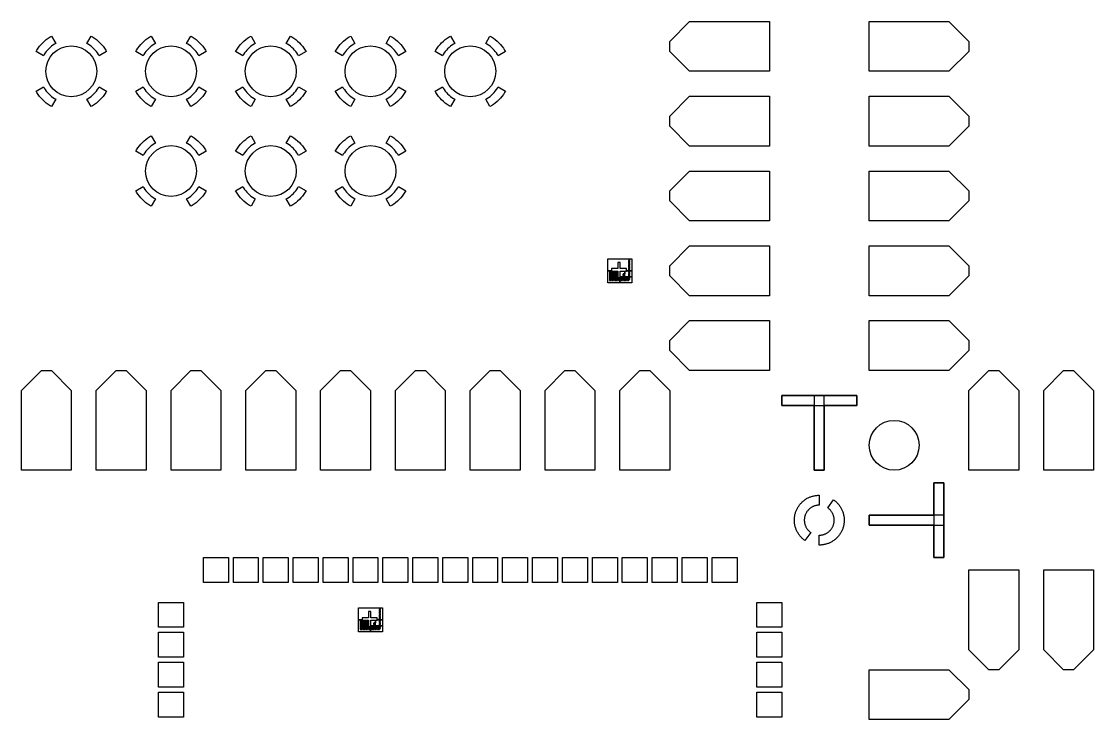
# Model space of a CAD drawing. Extents: x -17000 to 83000, y -61000 to 39000.
# Drawn here: x 6000 to 27500, y -37000 to -23000 of the extents above; entities that cross this region are included whole.
import ezdxf

# ---------------------------------------------------------------- set-up
doc = ezdxf.new("R2010")
doc.units = 0
doc.layers.add('Central Electrodes', color=2, linetype='CONTINUOUS')

# ---------------------------------------------------------------- blocks, each defined once
blk = doc.blocks.new('Half_moon_alignment1')
at = {"layer": 'Central Electrodes'}
for points in [[(-286.79, -409.58), (-299.5, -400.5), (-311.75, -391), (-324, -381), (-335.75, -370.75), (-347, -360), (-358, -349), (-368.75, -337.5), (-379.25, -326), (-389.25, -314), (-398.75, -301.5), (-408, -289), (-417, -276), (-425.25, -263), (-433.25, -249.5), (-441, -236), (-448, -222), (-454.75, -208), (-461, -193.5), (-466.75, -179), (-472.25, -164.5), (-477.25, -149.5), (-481.5, -134.5), (-485.5, -119.5), (-489, -104.25), (-492, -89), (-494.5, -73.5), (-496.75, -58), (-498.25, -42.5), (-499.25, -27), (-500, -11.25), (-500, 4.25), (-499.75, 20), (-498.75, 35.5), (-497.5, 51), (-495.5, 66.5), (-493.25, 82), (-490.5, 97.5), (-487.25, 112.75), (-483.5, 127.75), (-479.25, 143), (-474.5, 157.75), (-469.25, 172.5), (-463.75, 187), (-457.75, 201.5), (-451, 215.75), (-444.25, 229.75), (-436.75, 243.5), (-429, 257), (-420.75, 270.25), (-412, 283.25), (-403, 296), (-393.5, 308.5), (-383.75, 320.5), (-373.5, 332.5), (-363, 344), (-352, 355), (-340.75, 366), (-329.25, 376.5), (-317.25, 386.5), (-305, 396.25), (-292.5, 405.5), (-279.75, 414.5), (-266.5, 423), (-253.25, 431.25), (-239.75, 438.75), (-225.75, 446), (-211.75, 453), (-197.5, 459.25), (-183, 465.25), (-168.5, 470.75), (-153.75, 475.75), (-138.75, 480.5), (-123.75, 484.5), (-108.5, 488), (-93.25, 491.25), (-77.75, 494), (-62.25, 496.25), (-46.75, 497.75), (-31.25, 499), (-15.5, 499.75), (0, 500), (0, 300), (-12, 299.75), (-24, 299), (-36, 297.75), (-48, 296.25), (-59.75, 294), (-71.5, 291.25), (-83.25, 288.25), (-94.75, 284.75), (-106.25, 280.75), (-117.25, 276.25), (-128.25, 271.25), (-139, 265.75), (-149.75, 260), (-160, 253.75), (-170, 247.25), (-179.75, 240.25), (-189.25, 232.75), (-198.5, 225), (-207.5, 216.75), (-216, 208.25), (-224.25, 199.5), (-232, 190.25), (-239.5, 180.75), (-246.5, 171), (-253.25, 161), (-259.5, 150.75), (-265.25, 140.25), (-270.75, 129.5), (-275.75, 118.5), (-280.25, 107.25), (-284.25, 96), (-288, 84.5), (-291, 72.75), (-293.75, 61), (-296, 49.25), (-297.75, 37.25), (-299, 25.25), (-299.75, 13.25), (-300, 1.25), (-299.75, -10.75), (-299.25, -22.75), (-298, -34.75), (-296.25, -46.75), (-294.25, -58.75), (-291.75, -70.5), (-288.5, -82), (-285, -93.5), (-281, -105), (-276.75, -116.25), (-271.75, -127.25), (-266.5, -138), (-260.75, -148.5), (-254.5, -159), (-248, -169), (-241, -178.75), (-233.5, -188.25), (-225.75, -197.5), (-217.75, -206.5), (-209.25, -215), (-200.5, -223.25), (-191.25, -231.25), (-181.75, -238.75), (-172.07, -245.75)], [(0, -500), (0, -300), (12, -299.75), (24, -299), (36, -297.75), (48, -296.25), (59.75, -294), (71.5, -291.25), (83.25, -288.25), (94.75, -284.75), (106.25, -280.75), (117.25, -276.25), (128.25, -271.25), (139, -265.75), (149.75, -260), (160, -253.75), (170, -247.25), (179.75, -240.25), (189.25, -232.75), (198.5, -225), (207.5, -216.75), (216, -208.25), (224.25, -199.5), (232, -190.25), (239.5, -180.75), (246.5, -171), (253.25, -161), (259.5, -150.75), (265.25, -140.25), (270.75, -129.5), (275.75, -118.5), (280.25, -107.25), (284.25, -96), (288, -84.5), (291, -72.75), (293.75, -61), (296, -49.25), (297.75, -37.25), (299, -25.25), (299.75, -13.25), (300, -1.25), (299.75, 10.75), (299.25, 22.75), (298, 34.75), (296.25, 46.75), (294.25, 58.75), (291.75, 70.5), (288.5, 82), (285, 93.5), (281, 105), (276.75, 116.25), (271.75, 127.25), (266.5, 138), (260.75, 148.5), (254.5, 159), (248, 169), (241, 178.75), (233.5, 188.25), (225.75, 197.5), (217.75, 206.5), (209.25, 215), (200.5, 223.25), (191.25, 231.25), (181.75, 238.75), (172.07, 245.75), (286.79, 409.58), (299.5, 400.5), (311.75, 391), (324, 381), (335.75, 370.75), (347, 360), (358, 349), (368.75, 337.5), (379.25, 326), (389.25, 314), (398.75, 301.5), (408, 289), (417, 276), (425.25, 263), (433.25, 249.5), (441, 236), (448, 222), (454.75, 208), (461, 193.5), (466.75, 179), (472.25, 164.5), (477.25, 149.5), (481.5, 134.5), (485.5, 119.5), (489, 104.25), (492, 89), (494.5, 73.5), (496.75, 58), (498.25, 42.5), (499.25, 27), (500, 11.25), (500, -4.25), (499.75, -20), (498.75, -35.5), (497.5, -51), (495.5, -66.5), (493.25, -82), (490.5, -97.5), (487.25, -112.75), (483.5, -127.75), (479.25, -143), (474.5, -157.75), (469.25, -172.5), (463.75, -187), (457.75, -201.5), (451, -215.75), (444.25, -229.75), (436.75, -243.5), (429, -257), (420.75, -270.25), (412, -283.25), (403, -296), (393.5, -308.5), (383.75, -320.5), (373.5, -332.5), (363, -344), (352, -355), (340.75, -366), (329.25, -376.5), (317.25, -386.5), (305, -396.25), (292.5, -405.5), (279.75, -414.5), (266.5, -423), (253.25, -431.25), (239.75, -438.75), (225.75, -446), (211.75, -453), (197.5, -459.25), (183, -465.25), (168.5, -470.75), (153.75, -475.75), (138.75, -480.5), (123.75, -484.5), (108.5, -488), (93.25, -491.25), (77.75, -494), (62.25, -496.25), (46.75, -497.75), (31.25, -499), (15.5, -499.75)]]:
    blk.add_lwpolyline(points, close=True, dxfattribs=at)
blk = doc.blocks.new('BIG_photolith_alignment1')
at = {"layer": 'Central Electrodes'}
for points in [[(-225, -17.5), (-225, 225), (210, 225), (210, 190), (190, 190), (190, 185), (210, 185), (210, 180.5), (190, 180.5), (190, 175.5), (210, 175.5), (210, 171), (190, 171), (190, 166), (210, 166), (210, 161.5), (190, 161.5), (190, 156.5), (210, 156.5), (210, 152), (190, 152), (190, 147), (210, 147), (210, 142.5), (190, 142.5), (190, 137.5), (210, 137.5), (210, 133), (190, 133), (190, 128), (210, 128), (210, 123.5), (190, 123.5), (190, 118.5), (210, 118.5), (210, 114), (190, 114), (190, 109), (210, 109), (210, 104.5), (190, 104.5), (190, 99.5), (210, 99.5), (210, 95), (190, 95), (190, 90), (210, 90), (210, 85.5), (190, 85.5), (190, 80.5), (210, 80.5), (210, 76), (190, 76), (190, 71), (210, 71), (210, 66.5), (190, 66.5), (190, 61.5), (210, 61.5), (210, 57), (190, 57), (190, 52), (210, 52), (210, 47.5), (190, 47.5), (190, 42.5), (210, 42.5), (210, 38), (190, 38), (190, 33), (210, 33), (210, 28.5), (190, 28.5), (190, 23.5), (210, 23.5), (210, 19), (190, 19), (190, 14), (210, 14), (210, 9.5), (190, 9.5), (190, 4.5), (210, 4.5), (210, 0), (185, 0), (185, -5), (210, -5), (210, -9.5), (190, -9.5), (190, -14.5), (210, -14.5), (210, 225), (260, 225), (260, -17.5), (150, -17.5), (150, 25), (25, 25), (25, 150), (-25, 150), (-25, 25), (-150, 25), (-150, -17.5)], [(-225, -260), (-225, -17.5), (-185, -17.5), (-185, -190), (-190, -190), (-190, -210), (-185, -210), (-185, -17.5), (-175.5, -17.5), (-175.5, -190), (-180.5, -190), (-180.5, -210), (-175.5, -210), (-175.5, -17.5), (-166, -17.5), (-166, -190), (-171, -190), (-171, -210), (-166, -210), (-166, -17.5), (-156.5, -17.5), (-156.5, -190), (-161.5, -190), (-161.5, -210), (-156.5, -210), (-156.5, -17.5), (-150, -17.5), (-150, -25), (-147, -25), (-147, -190), (-152, -190), (-152, -210), (-147, -210), (-147, -25), (-137.5, -25), (-137.5, -190), (-142.5, -190), (-142.5, -210), (-137.5, -210), (-137.5, -25), (-128, -25), (-128, -190), (-133, -190), (-133, -210), (-128, -210), (-128, -25), (-118.5, -25), (-118.5, -190), (-123.5, -190), (-123.5, -210), (-118.5, -210), (-118.5, -25), (-109, -25), (-109, -190), (-114, -190), (-114, -210), (-109, -210), (-109, -25), (-99.5, -25), (-99.5, -190), (-104.5, -190), (-104.5, -210), (-99.5, -210), (-99.5, -25), (-90, -25), (-90, -190), (-95, -190), (-95, -210), (-90, -210), (-90, -25), (-80.5, -25), (-80.5, -190), (-85.5, -190), (-85.5, -210), (-80.5, -210), (-80.5, -25), (-71, -25), (-71, -190), (-76, -190), (-76, -210), (-71, -210), (-71, -25), (-61.5, -25), (-61.5, -190), (-66.5, -190), (-66.5, -210), (-61.5, -210), (-61.5, -25), (-52, -25), (-52, -190), (-57, -190), (-57, -210), (-52, -210), (-52, -25), (-42.5, -25), (-42.5, -190), (-47.5, -190), (-47.5, -210), (-42.5, -210), (-42.5, -25), (-33, -25), (-33, -190), (-38, -190), (-38, -210), (-33, -210), (-33, -25), (-25, -25), (-25, -150), (-23.5, -150), (-23.5, -190), (-28.5, -190), (-28.5, -210), (-23.5, -210), (-23.5, -150), (-14, -150), (-14, -190), (-19, -190), (-19, -210), (-14, -210), (-14, -150), (-4.5, -150), (-4.5, -190), (-9.5, -190), (-9.5, -210), (-4.5, -210), (-4.5, -150), (5, -150), (5, -185), (0, -185), (0, -210), (5, -210), (5, -150), (14.5, -150), (14.5, -190), (9.5, -190), (9.5, -210), (14.5, -210), (14.5, -150), (17.5, -150), (17.5, -260)], [(17.5, -260), (17.5, -150), (24, -150), (24, -190), (19, -190), (19, -210), (24, -210), (24, -150), (25, -150), (25, -138.75), (33.5, -138.75), (33.5, -190), (28.5, -190), (28.5, -210), (33.5, -210), (33.5, -138.75), (43, -138.75), (43, -190), (38, -190), (38, -210), (43, -210), (43, -138.75), (52.5, -138.75), (52.5, -190), (47.5, -190), (47.5, -210), (52.5, -210), (52.5, -138.75), (62, -138.75), (62, -190), (57, -190), (57, -210), (62, -210), (62, -138.75), (71.5, -138.75), (71.5, -190), (66.5, -190), (66.5, -210), (71.5, -210), (71.5, -138.75), (81, -138.75), (81, -190), (76, -190), (76, -210), (81, -210), (81, -138.75), (90.5, -138.75), (90.5, -190), (85.5, -190), (85.5, -210), (90.5, -210), (90.5, -138.75), (100, -138.75), (100, -190), (95, -190), (95, -210), (100, -210), (100, -138.75), (109.5, -138.75), (109.5, -190), (104.5, -190), (104.5, -210), (109.5, -210), (109.5, -138.75), (119, -138.75), (119, -190), (114, -190), (114, -210), (119, -210), (119, -138.75), (128.5, -138.75), (128.5, -190), (123.5, -190), (123.5, -210), (128.5, -210), (128.5, -138.75), (138, -138.75), (138, -190), (133, -190), (133, -210), (138, -210), (138, -138.75), (147.5, -138.75), (147.5, -190), (142.5, -190), (142.5, -210), (147.5, -210), (147.5, -138.75), (157, -138.75), (157, -190), (152, -190), (152, -210), (157, -210), (157, -138.75), (166.5, -138.75), (166.5, -190), (161.5, -190), (161.5, -210), (166.5, -210), (166.5, -138.75), (176, -138.75), (176, -190), (171, -190), (171, -210), (176, -210), (176, -138.75), (185.5, -138.75), (185.5, -190), (180.5, -190), (180.5, -210), (185.5, -210), (185.5, -138.75), (210, -138.75), (210, -142.5), (190, -142.5), (190, -147.5), (210, -147.5), (210, -152), (190, -152), (190, -157), (210, -157), (210, -161.5), (190, -161.5), (190, -166.5), (210, -166.5), (210, -171), (190, -171), (190, -176), (210, -176), (210, -180.5), (190, -180.5), (190, -185.5), (210, -185.5), (210, -190), (190, -190), (190, -210), (195, -210), (195, -195), (210, -195), (210, -138.75), (260, -138.75), (260, -260)], [(25, -138.75), (25, -25), (117.5, -25), (117.5, -77.5), (82.5, -77.5), (82.5, -122.5), (117.5, -122.5), (117.5, -25), (150, -25), (150, -17.5), (210, -17.5), (210, -19), (190, -19), (190, -24), (210, -24), (210, -28.5), (190, -28.5), (190, -33.5), (210, -33.5), (210, -38), (190, -38), (190, -43), (210, -43), (210, -47.5), (190, -47.5), (190, -52.5), (210, -52.5), (210, -57), (190, -57), (190, -62), (210, -62), (210, -66.5), (190, -66.5), (190, -71.5), (210, -71.5), (210, -76), (190, -76), (190, -81), (210, -81), (210, -85.5), (190, -85.5), (190, -90.5), (210, -90.5), (210, -95), (190, -95), (190, -100), (210, -100), (210, -104.5), (190, -104.5), (190, -109.5), (210, -109.5), (210, -114), (190, -114), (190, -119), (210, -119), (210, -123.5), (190, -123.5), (190, -128.5), (210, -128.5), (210, -133), (190, -133), (190, -138), (210, -138), (210, -17.5), (260, -17.5), (260, -138.75)], [(92.5, -117.5), (87.5, -112.5), (87.5, -87.5), (92.5, -82.5), (107.5, -82.5), (112.5, -87.5), (112.5, -112.5), (107.5, -117.5), (92.5, -117.5), (92.5, -110), (95, -112.5), (105, -112.5), (107.5, -110), (107.5, -90), (105, -87.5), (95, -87.5), (92.5, -90)]]:
    blk.add_lwpolyline(points, close=True, dxfattribs=at)

msp = doc.modelspace()

# ---------------------------------------------------------------- linework, layer by layer
at = {"layer": 'Central Electrodes'}
for points in [[(19400, -24000), (19000, -23600), (19000, -23400), (19400, -23000), (21000, -23000), (21000, -24000)], [(23000, -24000), (23000, -23000), (24600, -23000), (25000, -23400), (25000, -23600), (24600, -24000)], [(6440.743, -23688.66), (6293.52, -23603.66), (6310.303, -23574.589), (6336.206, -23535.206), (6364.354, -23497.398), (6394.654, -23461.287), (6427.001, -23427.001), (6461.287, -23394.654), (6497.398, -23364.354), (6535.206, -23336.207), (6574.589, -23310.303), (6603.66, -23293.52), (6688.66, -23440.743), (6663.873, -23455.055), (6632.757, -23475.521), (6602.879, -23497.763), (6574.351, -23521.701), (6547.26, -23547.26), (6521.701, -23574.351), (6497.763, -23602.879), (6475.52, -23632.757), (6455.055, -23663.873)], [(7559.257, -23688.66), (7544.945, -23663.873), (7524.479, -23632.757), (7502.237, -23602.879), (7478.299, -23574.351), (7452.74, -23547.26), (7425.649, -23521.701), (7397.121, -23497.763), (7367.243, -23475.521), (7336.127, -23455.055), (7311.34, -23440.743), (7396.34, -23293.52), (7425.411, -23310.303), (7464.794, -23336.207), (7502.602, -23364.354), (7538.713, -23394.654), (7572.999, -23427.001), (7605.346, -23461.287), (7635.646, -23497.398), (7663.793, -23535.206), (7689.697, -23574.589), (7706.48, -23603.66)], [(8440.743, -23688.66), (8293.52, -23603.66), (8310.303, -23574.589), (8336.206, -23535.206), (8364.354, -23497.398), (8394.654, -23461.287), (8427.001, -23427.001), (8461.287, -23394.654), (8497.398, -23364.354), (8535.206, -23336.207), (8574.589, -23310.303), (8603.66, -23293.52), (8688.66, -23440.743), (8663.873, -23455.055), (8632.757, -23475.521), (8602.879, -23497.763), (8574.351, -23521.701), (8547.26, -23547.26), (8521.701, -23574.351), (8497.763, -23602.879), (8475.52, -23632.757), (8455.055, -23663.873)], [(9559.257, -23688.66), (9544.945, -23663.873), (9524.479, -23632.757), (9502.237, -23602.879), (9478.299, -23574.351), (9452.74, -23547.26), (9425.649, -23521.701), (9397.121, -23497.763), (9367.243, -23475.521), (9336.127, -23455.055), (9311.34, -23440.743), (9396.34, -23293.52), (9425.411, -23310.303), (9464.794, -23336.207), (9502.602, -23364.354), (9538.713, -23394.654), (9572.999, -23427.001), (9605.346, -23461.287), (9635.646, -23497.398), (9663.793, -23535.206), (9689.697, -23574.589), (9706.48, -23603.66)], [(10440.743, -23688.66), (10293.52, -23603.66), (10310.303, -23574.589), (10336.206, -23535.206), (10364.354, -23497.398), (10394.654, -23461.287), (10427.001, -23427.001), (10461.287, -23394.654), (10497.398, -23364.354), (10535.206, -23336.207), (10574.589, -23310.303), (10603.66, -23293.52), (10688.66, -23440.743), (10663.873, -23455.055), (10632.757, -23475.521), (10602.879, -23497.763), (10574.351, -23521.701), (10547.26, -23547.26), (10521.701, -23574.351), (10497.763, -23602.879), (10475.52, -23632.757), (10455.055, -23663.873)], [(11559.257, -23688.66), (11544.945, -23663.873), (11524.479, -23632.757), (11502.237, -23602.879), (11478.299, -23574.351), (11452.74, -23547.26), (11425.649, -23521.701), (11397.121, -23497.763), (11367.243, -23475.521), (11336.127, -23455.055), (11311.34, -23440.743), (11396.34, -23293.52), (11425.411, -23310.303), (11464.794, -23336.207), (11502.602, -23364.354), (11538.713, -23394.654), (11572.999, -23427.001), (11605.346, -23461.287), (11635.646, -23497.398), (11663.793, -23535.206), (11689.697, -23574.589), (11706.48, -23603.66)], [(12440.743, -23688.66), (12293.52, -23603.66), (12310.303, -23574.589), (12336.207, -23535.206), (12364.354, -23497.398), (12394.654, -23461.287), (12427.001, -23427.001), (12461.287, -23394.654), (12497.398, -23364.354), (12535.206, -23336.207), (12574.589, -23310.303), (12603.66, -23293.52), (12688.66, -23440.743), (12663.873, -23455.055), (12632.757, -23475.521), (12602.879, -23497.763), (12574.351, -23521.701), (12547.26, -23547.26), (12521.701, -23574.351), (12497.763, -23602.879), (12475.521, -23632.757), (12455.055, -23663.873)], [(13559.257, -23688.66), (13544.945, -23663.873), (13524.479, -23632.757), (13502.237, -23602.879), (13478.299, -23574.351), (13452.74, -23547.26), (13425.649, -23521.701), (13397.121, -23497.763), (13367.243, -23475.521), (13336.127, -23455.055), (13311.34, -23440.743), (13396.34, -23293.52), (13425.411, -23310.303), (13464.794, -23336.207), (13502.602, -23364.354), (13538.713, -23394.654), (13572.999, -23427.001), (13605.346, -23461.287), (13635.646, -23497.398), (13663.793, -23535.206), (13689.697, -23574.589), (13706.48, -23603.66)], [(14440.743, -23688.66), (14293.52, -23603.66), (14310.303, -23574.589), (14336.207, -23535.206), (14364.354, -23497.398), (14394.654, -23461.287), (14427.001, -23427.001), (14461.287, -23394.654), (14497.398, -23364.354), (14535.206, -23336.207), (14574.589, -23310.303), (14603.66, -23293.52), (14688.66, -23440.743), (14663.873, -23455.055), (14632.757, -23475.521), (14602.879, -23497.763), (14574.351, -23521.701), (14547.26, -23547.26), (14521.701, -23574.351), (14497.763, -23602.879), (14475.521, -23632.757), (14455.055, -23663.873)], [(15559.257, -23688.66), (15544.945, -23663.873), (15524.479, -23632.757), (15502.237, -23602.879), (15478.299, -23574.351), (15452.74, -23547.26), (15425.649, -23521.701), (15397.121, -23497.763), (15367.243, -23475.521), (15336.127, -23455.055), (15311.34, -23440.743), (15396.34, -23293.52), (15425.411, -23310.303), (15464.794, -23336.207), (15502.602, -23364.354), (15538.713, -23394.654), (15572.999, -23427.001), (15605.346, -23461.287), (15635.646, -23497.398), (15663.793, -23535.206), (15689.697, -23574.589), (15706.48, -23603.66)], [(6603.66, -24706.48), (6574.589, -24689.697), (6535.206, -24663.793), (6497.398, -24635.646), (6461.287, -24605.346), (6427.001, -24572.999), (6394.654, -24538.713), (6364.354, -24502.602), (6336.206, -24464.794), (6310.303, -24425.411), (6293.52, -24396.34), (6440.743, -24311.34), (6455.055, -24336.127), (6475.52, -24367.243), (6497.763, -24397.121), (6521.701, -24425.649), (6547.26, -24452.74), (6574.351, -24478.299), (6602.879, -24502.237), (6632.757, -24524.479), (6663.873, -24544.945), (6688.66, -24559.257)], [(7396.339, -24706.48), (7311.34, -24559.257), (7336.127, -24544.945), (7367.243, -24524.479), (7397.121, -24502.237), (7425.649, -24478.299), (7452.74, -24452.74), (7478.299, -24425.649), (7502.237, -24397.121), (7524.479, -24367.243), (7544.945, -24336.127), (7559.257, -24311.34), (7706.48, -24396.34), (7689.697, -24425.411), (7663.793, -24464.794), (7635.646, -24502.602), (7605.346, -24538.713), (7572.999, -24572.999), (7538.713, -24605.346), (7502.602, -24635.646), (7464.794, -24663.793), (7425.411, -24689.697)], [(8603.66, -24706.48), (8574.589, -24689.697), (8535.206, -24663.793), (8497.398, -24635.646), (8461.287, -24605.346), (8427.001, -24572.999), (8394.654, -24538.713), (8364.354, -24502.602), (8336.206, -24464.794), (8310.303, -24425.411), (8293.52, -24396.34), (8440.743, -24311.34), (8455.055, -24336.127), (8475.52, -24367.243), (8497.763, -24397.121), (8521.701, -24425.649), (8547.26, -24452.74), (8574.351, -24478.299), (8602.879, -24502.237), (8632.757, -24524.479), (8663.873, -24544.945), (8688.66, -24559.257)], [(9396.339, -24706.48), (9311.34, -24559.257), (9336.127, -24544.945), (9367.243, -24524.479), (9397.121, -24502.237), (9425.649, -24478.299), (9452.74, -24452.74), (9478.299, -24425.649), (9502.237, -24397.121), (9524.479, -24367.243), (9544.945, -24336.127), (9559.257, -24311.34), (9706.48, -24396.34), (9689.697, -24425.411), (9663.793, -24464.794), (9635.646, -24502.602), (9605.346, -24538.713), (9572.999, -24572.999), (9538.713, -24605.346), (9502.602, -24635.646), (9464.794, -24663.793), (9425.411, -24689.697)], [(10603.66, -24706.48), (10574.589, -24689.697), (10535.206, -24663.793), (10497.398, -24635.646), (10461.287, -24605.346), (10427.001, -24572.999), (10394.654, -24538.713), (10364.354, -24502.602), (10336.206, -24464.794), (10310.303, -24425.411), (10293.52, -24396.34), (10440.743, -24311.34), (10455.055, -24336.127), (10475.52, -24367.243), (10497.763, -24397.121), (10521.701, -24425.649), (10547.26, -24452.74), (10574.351, -24478.299), (10602.879, -24502.237), (10632.757, -24524.479), (10663.873, -24544.945), (10688.66, -24559.257)], [(11396.34, -24706.48), (11311.34, -24559.257), (11336.127, -24544.945), (11367.243, -24524.479), (11397.121, -24502.237), (11425.649, -24478.299), (11452.74, -24452.74), (11478.299, -24425.649), (11502.237, -24397.121), (11524.479, -24367.243), (11544.945, -24336.127), (11559.257, -24311.34), (11706.48, -24396.34), (11689.697, -24425.411), (11663.793, -24464.794), (11635.646, -24502.602), (11605.346, -24538.713), (11572.999, -24572.999), (11538.713, -24605.346), (11502.602, -24635.646), (11464.794, -24663.793), (11425.411, -24689.697)], [(12603.66, -24706.48), (12574.589, -24689.697), (12535.206, -24663.793), (12497.398, -24635.646), (12461.287, -24605.346), (12427.001, -24572.999), (12394.654, -24538.713), (12364.354, -24502.602), (12336.207, -24464.794), (12310.303, -24425.411), (12293.52, -24396.34), (12440.743, -24311.34), (12455.055, -24336.127), (12475.521, -24367.243), (12497.763, -24397.121), (12521.701, -24425.649), (12547.26, -24452.74), (12574.351, -24478.299), (12602.879, -24502.237), (12632.757, -24524.479), (12663.873, -24544.945), (12688.66, -24559.257)], [(13396.34, -24706.48), (13311.34, -24559.257), (13336.127, -24544.945), (13367.243, -24524.479), (13397.121, -24502.237), (13425.649, -24478.299), (13452.74, -24452.74), (13478.299, -24425.649), (13502.237, -24397.121), (13524.479, -24367.243), (13544.945, -24336.127), (13559.257, -24311.34), (13706.48, -24396.34), (13689.697, -24425.411), (13663.793, -24464.794), (13635.646, -24502.602), (13605.346, -24538.713), (13572.999, -24572.999), (13538.713, -24605.346), (13502.602, -24635.646), (13464.794, -24663.793), (13425.411, -24689.697)], [(14603.66, -24706.48), (14574.589, -24689.697), (14535.206, -24663.793), (14497.398, -24635.646), (14461.287, -24605.346), (14427.001, -24572.999), (14394.654, -24538.713), (14364.354, -24502.602), (14336.207, -24464.794), (14310.303, -24425.411), (14293.52, -24396.34), (14440.743, -24311.34), (14455.055, -24336.127), (14475.521, -24367.243), (14497.763, -24397.121), (14521.701, -24425.649), (14547.26, -24452.74), (14574.351, -24478.299), (14602.879, -24502.237), (14632.757, -24524.479), (14663.873, -24544.945), (14688.66, -24559.257)], [(15396.34, -24706.48), (15311.34, -24559.257), (15336.127, -24544.945), (15367.243, -24524.479), (15397.121, -24502.237), (15425.649, -24478.299), (15452.74, -24452.74), (15478.299, -24425.649), (15502.237, -24397.121), (15524.479, -24367.243), (15544.945, -24336.127), (15559.257, -24311.34), (15706.48, -24396.34), (15689.697, -24425.411), (15663.793, -24464.794), (15635.646, -24502.602), (15605.346, -24538.713), (15572.999, -24572.999), (15538.713, -24605.346), (15502.602, -24635.646), (15464.794, -24663.793), (15425.411, -24689.697)], [(19400, -25500), (19000, -25100), (19000, -24900), (19400, -24500), (21000, -24500), (21000, -25500)], [(23000, -25500), (23000, -24500), (24600, -24500), (25000, -24900), (25000, -25100), (24600, -25500)], [(8440.743, -25688.66), (8293.52, -25603.66), (8310.303, -25574.589), (8336.206, -25535.206), (8364.354, -25497.398), (8394.654, -25461.287), (8427.001, -25427.001), (8461.287, -25394.654), (8497.398, -25364.354), (8535.206, -25336.207), (8574.589, -25310.303), (8603.66, -25293.52), (8688.66, -25440.743), (8663.873, -25455.055), (8632.757, -25475.521), (8602.879, -25497.763), (8574.351, -25521.701), (8547.26, -25547.26), (8521.701, -25574.351), (8497.763, -25602.879), (8475.52, -25632.757), (8455.055, -25663.873)], [(9559.257, -25688.66), (9544.945, -25663.873), (9524.479, -25632.757), (9502.237, -25602.879), (9478.299, -25574.351), (9452.74, -25547.26), (9425.649, -25521.701), (9397.121, -25497.763), (9367.243, -25475.521), (9336.127, -25455.055), (9311.34, -25440.743), (9396.34, -25293.52), (9425.411, -25310.303), (9464.794, -25336.207), (9502.602, -25364.354), (9538.713, -25394.654), (9572.999, -25427.001), (9605.346, -25461.287), (9635.646, -25497.398), (9663.793, -25535.206), (9689.697, -25574.589), (9706.48, -25603.66)], [(10440.743, -25688.66), (10293.52, -25603.66), (10310.303, -25574.589), (10336.206, -25535.206), (10364.354, -25497.398), (10394.654, -25461.287), (10427.001, -25427.001), (10461.287, -25394.654), (10497.398, -25364.354), (10535.206, -25336.207), (10574.589, -25310.303), (10603.66, -25293.52), (10688.66, -25440.743), (10663.873, -25455.055), (10632.757, -25475.521), (10602.879, -25497.763), (10574.351, -25521.701), (10547.26, -25547.26), (10521.701, -25574.351), (10497.763, -25602.879), (10475.52, -25632.757), (10455.055, -25663.873)], [(11559.257, -25688.66), (11544.945, -25663.873), (11524.479, -25632.757), (11502.237, -25602.879), (11478.299, -25574.351), (11452.74, -25547.26), (11425.649, -25521.701), (11397.121, -25497.763), (11367.243, -25475.521), (11336.127, -25455.055), (11311.34, -25440.743), (11396.34, -25293.52), (11425.411, -25310.303), (11464.794, -25336.207), (11502.602, -25364.354), (11538.713, -25394.654), (11572.999, -25427.001), (11605.346, -25461.287), (11635.646, -25497.398), (11663.793, -25535.206), (11689.697, -25574.589), (11706.48, -25603.66)], [(12440.743, -25688.66), (12293.52, -25603.66), (12310.303, -25574.589), (12336.207, -25535.206), (12364.354, -25497.398), (12394.654, -25461.287), (12427.001, -25427.001), (12461.287, -25394.654), (12497.398, -25364.354), (12535.206, -25336.207), (12574.589, -25310.303), (12603.66, -25293.52), (12688.66, -25440.743), (12663.873, -25455.055), (12632.757, -25475.521), (12602.879, -25497.763), (12574.351, -25521.701), (12547.26, -25547.26), (12521.701, -25574.351), (12497.763, -25602.879), (12475.521, -25632.757), (12455.055, -25663.873)], [(13559.257, -25688.66), (13544.945, -25663.873), (13524.479, -25632.757), (13502.237, -25602.879), (13478.299, -25574.351), (13452.74, -25547.26), (13425.649, -25521.701), (13397.121, -25497.763), (13367.243, -25475.521), (13336.127, -25455.055), (13311.34, -25440.743), (13396.34, -25293.52), (13425.411, -25310.303), (13464.794, -25336.207), (13502.602, -25364.354), (13538.713, -25394.654), (13572.999, -25427.001), (13605.346, -25461.287), (13635.646, -25497.398), (13663.793, -25535.206), (13689.697, -25574.589), (13706.48, -25603.66)], [(19400, -27000), (19000, -26600), (19000, -26400), (19400, -26000), (21000, -26000), (21000, -27000)], [(23000, -27000), (23000, -26000), (24600, -26000), (25000, -26400), (25000, -26600), (24600, -27000)], [(8603.66, -26706.48), (8574.589, -26689.697), (8535.206, -26663.793), (8497.398, -26635.646), (8461.287, -26605.346), (8427.001, -26572.999), (8394.654, -26538.713), (8364.354, -26502.602), (8336.206, -26464.794), (8310.303, -26425.411), (8293.52, -26396.34), (8440.743, -26311.34), (8455.055, -26336.127), (8475.52, -26367.243), (8497.763, -26397.121), (8521.701, -26425.649), (8547.26, -26452.74), (8574.351, -26478.299), (8602.879, -26502.237), (8632.757, -26524.479), (8663.873, -26544.945), (8688.66, -26559.257)], [(9396.339, -26706.48), (9311.34, -26559.257), (9336.127, -26544.945), (9367.243, -26524.479), (9397.121, -26502.237), (9425.649, -26478.299), (9452.74, -26452.74), (9478.299, -26425.649), (9502.237, -26397.121), (9524.479, -26367.243), (9544.945, -26336.127), (9559.257, -26311.34), (9706.48, -26396.34), (9689.697, -26425.411), (9663.793, -26464.794), (9635.646, -26502.602), (9605.346, -26538.713), (9572.999, -26572.999), (9538.713, -26605.346), (9502.602, -26635.646), (9464.794, -26663.793), (9425.411, -26689.697)], [(10603.66, -26706.48), (10574.589, -26689.697), (10535.206, -26663.793), (10497.398, -26635.646), (10461.287, -26605.346), (10427.001, -26572.999), (10394.654, -26538.713), (10364.354, -26502.602), (10336.206, -26464.794), (10310.303, -26425.411), (10293.52, -26396.34), (10440.743, -26311.34), (10455.055, -26336.127), (10475.52, -26367.243), (10497.763, -26397.121), (10521.701, -26425.649), (10547.26, -26452.74), (10574.351, -26478.299), (10602.879, -26502.237), (10632.757, -26524.479), (10663.873, -26544.945), (10688.66, -26559.257)], [(11396.34, -26706.48), (11311.34, -26559.257), (11336.127, -26544.945), (11367.243, -26524.479), (11397.121, -26502.237), (11425.649, -26478.299), (11452.74, -26452.74), (11478.299, -26425.649), (11502.237, -26397.121), (11524.479, -26367.243), (11544.945, -26336.127), (11559.257, -26311.34), (11706.48, -26396.34), (11689.697, -26425.411), (11663.793, -26464.794), (11635.646, -26502.602), (11605.346, -26538.713), (11572.999, -26572.999), (11538.713, -26605.346), (11502.602, -26635.646), (11464.794, -26663.793), (11425.411, -26689.697)], [(12603.66, -26706.48), (12574.589, -26689.697), (12535.206, -26663.793), (12497.398, -26635.646), (12461.287, -26605.346), (12427.001, -26572.999), (12394.654, -26538.713), (12364.354, -26502.602), (12336.207, -26464.794), (12310.303, -26425.411), (12293.52, -26396.34), (12440.743, -26311.34), (12455.055, -26336.127), (12475.521, -26367.243), (12497.763, -26397.121), (12521.701, -26425.649), (12547.26, -26452.74), (12574.351, -26478.299), (12602.879, -26502.237), (12632.757, -26524.479), (12663.873, -26544.945), (12688.66, -26559.257)], [(13396.34, -26706.48), (13311.34, -26559.257), (13336.127, -26544.945), (13367.243, -26524.479), (13397.121, -26502.237), (13425.649, -26478.299), (13452.74, -26452.74), (13478.299, -26425.649), (13502.237, -26397.121), (13524.479, -26367.243), (13544.945, -26336.127), (13559.257, -26311.34), (13706.48, -26396.34), (13689.697, -26425.411), (13663.793, -26464.794), (13635.646, -26502.602), (13605.346, -26538.713), (13572.999, -26572.999), (13538.713, -26605.346), (13502.602, -26635.646), (13464.794, -26663.793), (13425.411, -26689.697)], [(19400, -28500), (19000, -28100), (19000, -27900), (19400, -27500), (21000, -27500), (21000, -28500)], [(23000, -28500), (23000, -27500), (24600, -27500), (25000, -27900), (25000, -28100), (24600, -28500)], [(19400, -30000), (19000, -29600), (19000, -29400), (19400, -29000), (21000, -29000), (21000, -30000)], [(23000, -30000), (23000, -29000), (24600, -29000), (25000, -29400), (25000, -29600), (24600, -30000)], [(6000, -32000), (6000, -30400), (6400, -30000), (6600, -30000), (7000, -30400), (7000, -32000)], [(7500, -32000), (7500, -30400), (7900, -30000), (8100, -30000), (8500, -30400), (8500, -32000)], [(9000, -32000), (9000, -30400), (9400, -30000), (9600, -30000), (10000, -30400), (10000, -32000)], [(10500, -32000), (10500, -30400), (10900, -30000), (11100, -30000), (11500, -30400), (11500, -32000)], [(12000, -32000), (12000, -30400), (12400, -30000), (12600, -30000), (13000, -30400), (13000, -32000)], [(13500, -32000), (13500, -30400), (13900, -30000), (14100, -30000), (14500, -30400), (14500, -32000)], [(15000, -32000), (15000, -30400), (15400, -30000), (15600, -30000), (16000, -30400), (16000, -32000)], [(16500, -32000), (16500, -30400), (16900, -30000), (17100, -30000), (17500, -30400), (17500, -32000)], [(18000, -32000), (18000, -30400), (18400, -30000), (18600, -30000), (19000, -30400), (19000, -32000)], [(25000, -32000), (25000, -30400), (25400, -30000), (25600, -30000), (26000, -30400), (26000, -32000)], [(26500, -32000), (26500, -30400), (26900, -30000), (27100, -30000), (27500, -30400), (27500, -32000)], [(21899.865, -32001.916), (21899.865, -30701.916), (21249.865, -30701.916), (21249.865, -30501.916), (22749.865, -30501.916), (22749.865, -30701.916), (22099.865, -30701.916), (22099.865, -32001.916)], [(24300.136, -33750.973), (24300.136, -33100.973), (23000.136, -33100.973), (23000.136, -32900.973), (24300.136, -32900.973), (24300.136, -32250.973), (24500.136, -32250.973), (24500.136, -33750.973)], [(9650, -34250), (9650, -33750), (10150, -33750), (10150, -34250)], [(10250, -34250), (10250, -33750), (10750, -33750), (10750, -34250)], [(10850, -34250), (10850, -33750), (11350, -33750), (11350, -34250)], [(11450, -34250), (11450, -33750), (11950, -33750), (11950, -34250)], [(12050, -34250), (12050, -33750), (12550, -33750), (12550, -34250)], [(12650, -34250), (12650, -33750), (13150, -33750), (13150, -34250)], [(13250, -34250), (13250, -33750), (13750, -33750), (13750, -34250)], [(13850, -34250), (13850, -33750), (14350, -33750), (14350, -34250)], [(14450, -34250), (14450, -33750), (14950, -33750), (14950, -34250)], [(15050, -34250), (15050, -33750), (15550, -33750), (15550, -34250)], [(15650, -34250), (15650, -33750), (16150, -33750), (16150, -34250)], [(16250, -34250), (16250, -33750), (16750, -33750), (16750, -34250)], [(16850, -34250), (16850, -33750), (17350, -33750), (17350, -34250)], [(17450, -34250), (17450, -33750), (17950, -33750), (17950, -34250)], [(18050, -34250), (18050, -33750), (18550, -33750), (18550, -34250)], [(18650, -34250), (18650, -33750), (19150, -33750), (19150, -34250)], [(19250, -34250), (19250, -33750), (19750, -33750), (19750, -34250)], [(19850, -34250), (19850, -33750), (20350, -33750), (20350, -34250)], [(25400, -36000), (25000, -35600), (25000, -34000), (26000, -34000), (26000, -35600), (25600, -36000)], [(26900, -36000), (26500, -35600), (26500, -34000), (27500, -34000), (27500, -35600), (27100, -36000)], [(8750, -35150), (8750, -34650), (9250, -34650), (9250, -35150)], [(20750, -35150), (20750, -34650), (21250, -34650), (21250, -35150)], [(8750, -35750), (8750, -35250), (9250, -35250), (9250, -35750)], [(20750, -35750), (20750, -35250), (21250, -35250), (21250, -35750)], [(8750, -36350), (8750, -35850), (9250, -35850), (9250, -36350)], [(20750, -36350), (20750, -35850), (21250, -35850), (21250, -36350)], [(23000, -37000), (23000, -36000), (24600, -36000), (25000, -36400), (25000, -36600), (24600, -37000)], [(8750, -36950), (8750, -36450), (9250, -36450), (9250, -36950)], [(20750, -36950), (20750, -36450), (21250, -36450), (21250, -36950)]]:
    msp.add_lwpolyline(points, close=True, dxfattribs=at)
for points in [[(21249.865, -30501.916), (21249.865, -30701.916)], [(22749.865, -30501.916), (21249.865, -30501.916)], [(22099.865, -30501.916), (21899.865, -30501.916)], [(21899.865, -30501.916), (21899.865, -32001.916)], [(22099.865, -32001.916), (22099.865, -30501.916)], [(22749.865, -30701.916), (22749.865, -30501.916)], [(21249.865, -30701.916), (22749.865, -30701.916)], [(21899.865, -32001.916), (22099.865, -32001.916)], [(24300.136, -32250.973), (24300.136, -33750.973)], [(24500.136, -32250.973), (24300.136, -32250.973)], [(24500.136, -33750.973), (24500.136, -32250.973)], [(24500.136, -32900.973), (23000.136, -32900.973)], [(23000.136, -32900.973), (23000.136, -33100.973)], [(23000.136, -33100.973), (24500.136, -33100.973)], [(24500.136, -33100.973), (24500.136, -32900.973)], [(24300.136, -33750.973), (24500.136, -33750.973)]]:
    msp.add_lwpolyline(points, dxfattribs=at)
for centre, radius in [((7000, -24000), 510.252), ((9000, -24000), 510.252), ((11000, -24000), 510.252), ((13000, -24000), 510.252), ((15000, -24000), 510.252), ((9000, -26000), 510.252), ((11000, -26000), 510.252), ((13000, -26000), 510.252), ((23500, -31500), 500)]:
    msp.add_circle(centre, radius, dxfattribs=at)

# ---------------------------------------------------------------- block references
for name, p in [('BIG_photolith_alignment1', (17982.5, -27982.5)), ('Half_moon_alignment1', (21999.594, -33001.466)), ('BIG_photolith_alignment1', (12982.5, -34982.5))]:
    msp.add_blockref(name, p)

doc.saveas('drawing.dxf')
